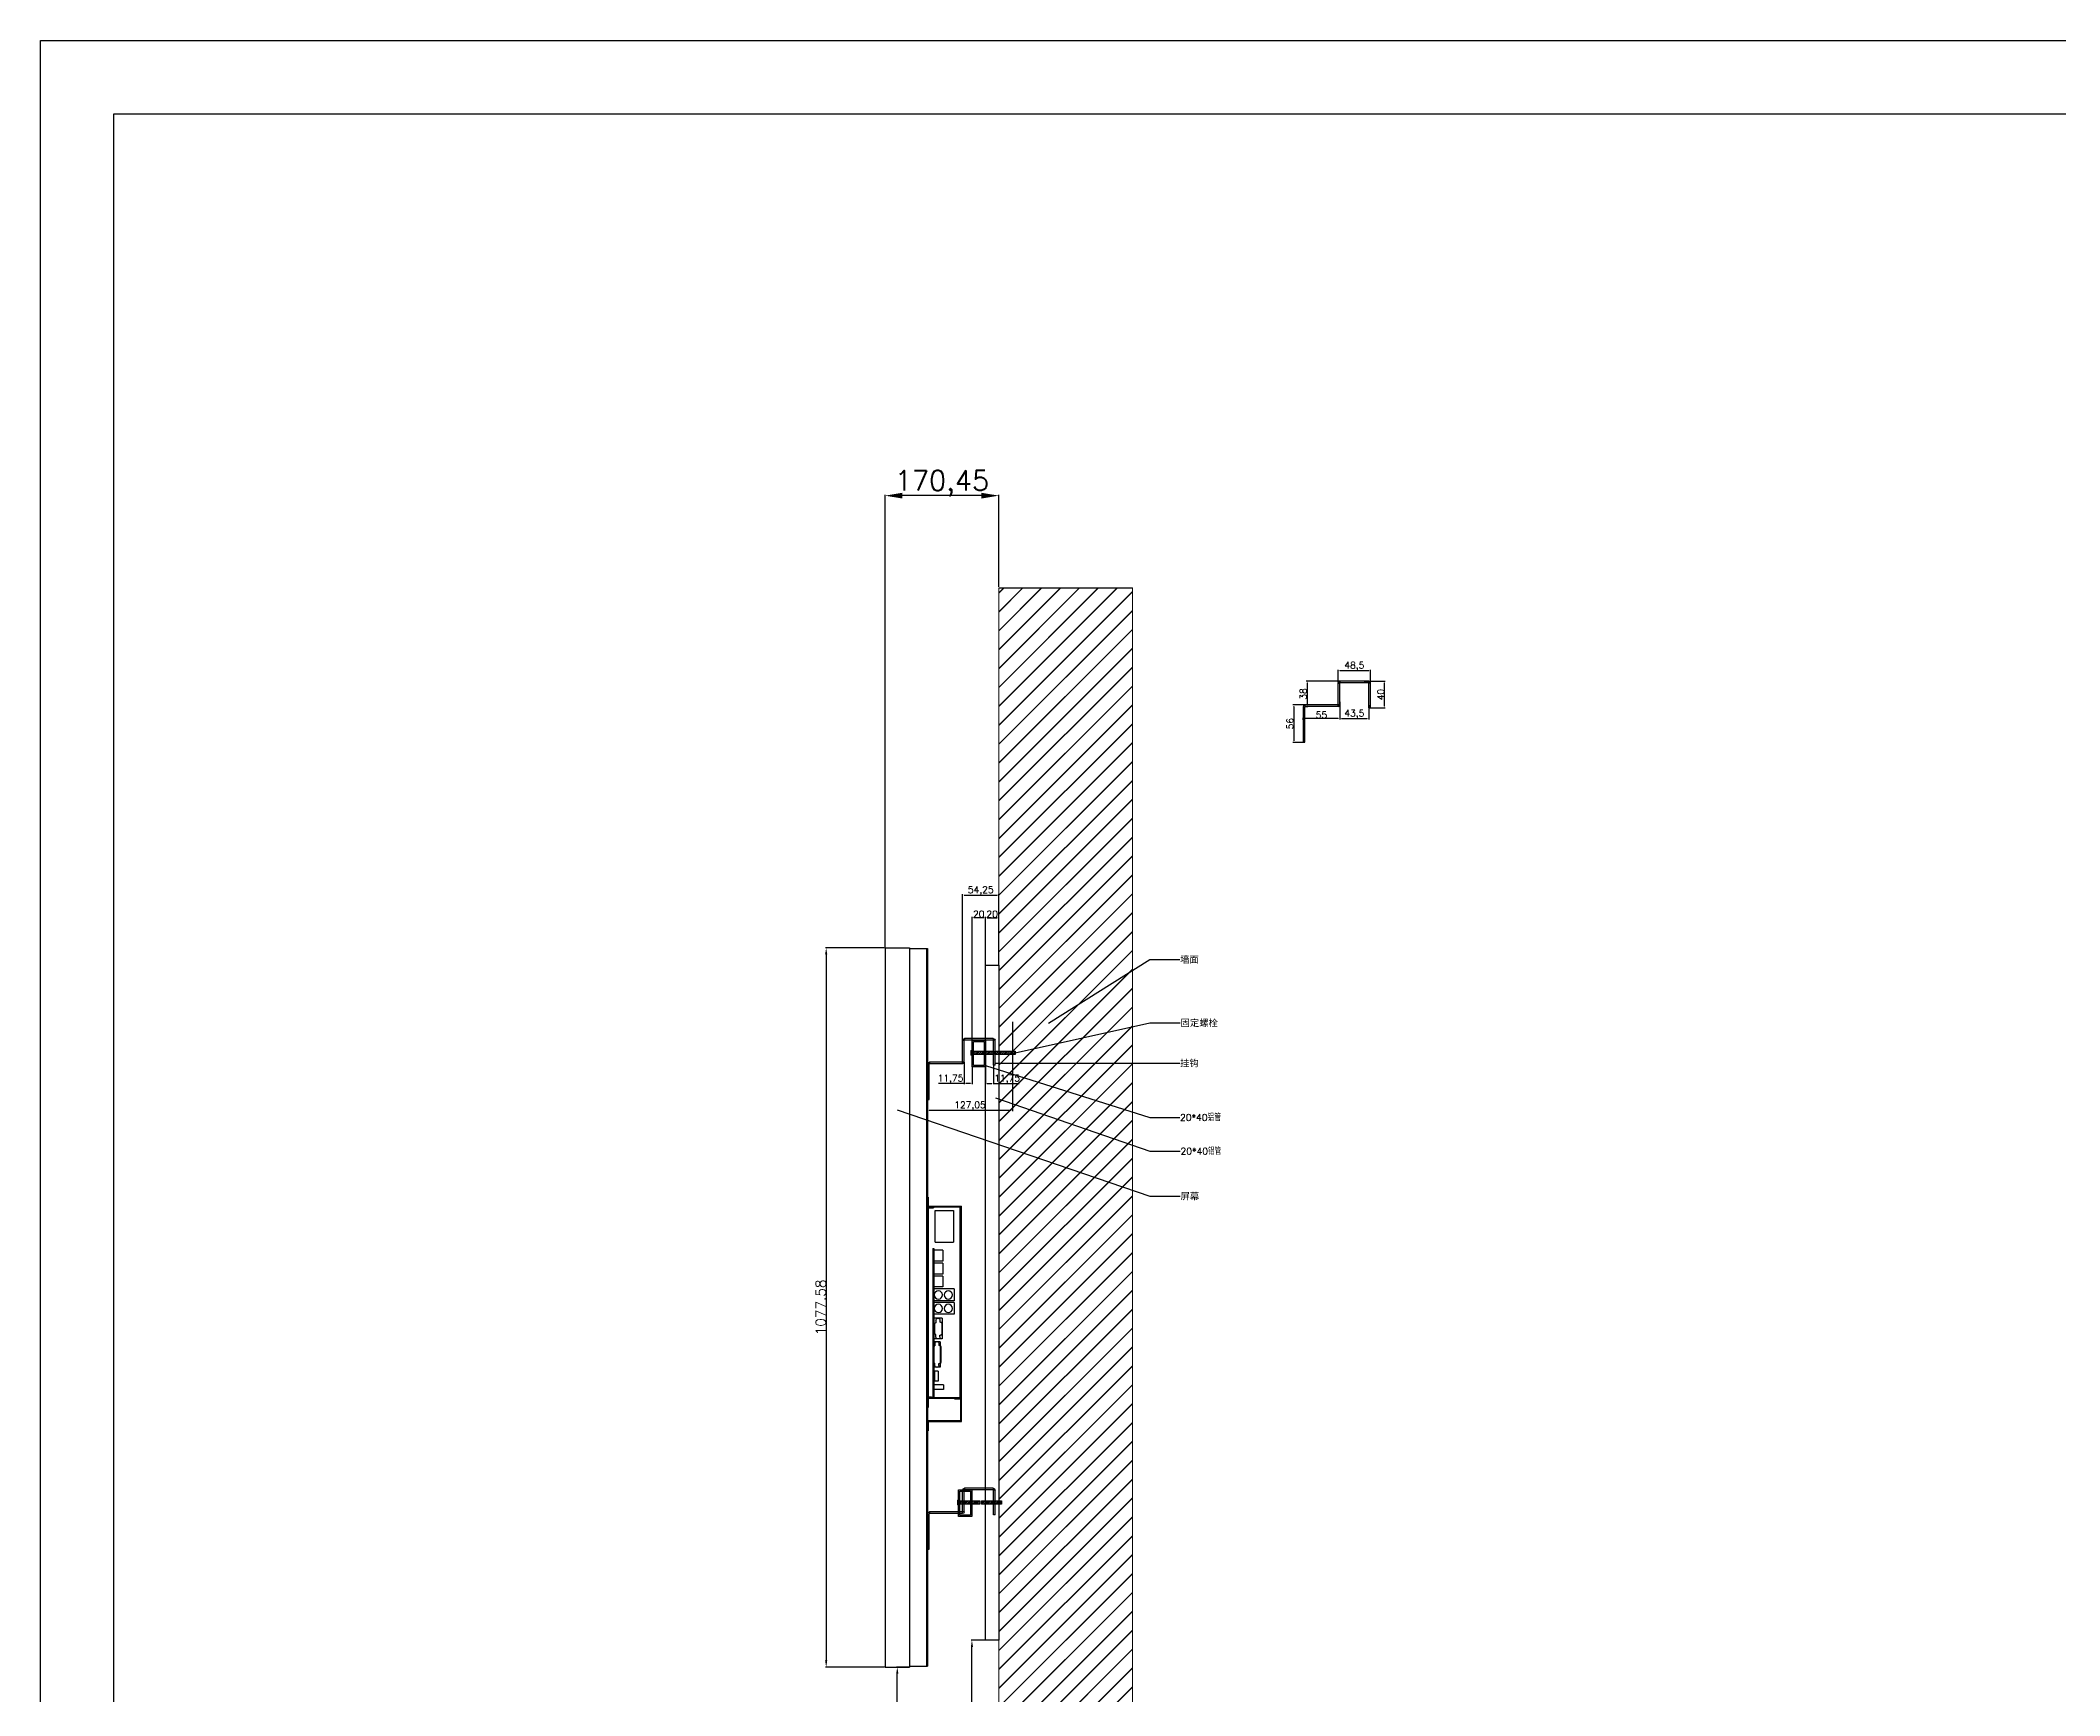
# Model space of a CAD drawing. Header units: millimetres. Extents: x 398 to 15426, y 306 to 4583.
# Drawn here: x 9378 to 12402, y 2103 to 4583 of the extents above; entities that cross this region are included whole.
import ezdxf

# ---------------------------------------------------------------- set-up
doc = ezdxf.new("R2010")
doc.units = ezdxf.units.MM
doc.layers.add('02___PRT_ALL_AXES', color=7, linetype='Continuous')
doc.layers.add('图框', color=7, linetype='Continuous')
doc.layers.add('dim（尺寸标注）', color=4, linetype='Continuous', lineweight=13)
doc.layers.add('粗实线', color=7, linetype='Continuous', lineweight=25)
doc.styles.get("Standard").update_dxf_attribs({"font": 'txt', "bigfont": 'gbcbig.shx'})
doc.dimstyles.new('ISO-25', dxfattribs={"dimtxt": 10, "dimasz": 2.5, "dimexe": 1.25, "dimexo": 0.625, "dimtad": 1, "dimtxsty": 'Standard', "dimcen": 2.5, "dimadec": 0, "dimazin": 0, "dimtfac": 1, "dimtmove": 0, "dimatfit": 3, "dimfxl": 1, "dimarcsym": 0})
doc.dimstyles.new('副本 ISO-25', dxfattribs={"dimtxt": 15, "dimasz": 10, "dimexe": 1.25, "dimexo": 0.625, "dimtad": 1, "dimdsep": 46, "dimtxsty": 'Standard', "dimcen": 2.5, "dimclrd": 4, "dimclre": 4, "dimclrt": 4, "dimadec": 0, "dimazin": 0, "dimtfac": 1, "dimtmove": 0, "dimatfit": 3, "dimfxl": 1, "dimarcsym": 0})

# ---------------------------------------------------------------- blocks, each defined once
blk = doc.blocks.new('TK')
at = {"layer": '图框'}
blk.add_lwpolyline([(7176.7, -904.8), (1128.7, -904.8), (1128.7, 3372), (7176.7, 3372), (7176.7, -904.8)], dxfattribs=at)
blk.add_lwpolyline([(7067, -795), (1238.5, -795), (1238.5, 3262.2), (7067, 3262.2)], close=True, dxfattribs=at)
blk = doc.blocks.new('*D246')
at = {"layer": 'Defpoints', "color": 0}
for p in [(10642.8, 3900.8), (10813.2, 3763.3), (10642.8, 3223.7)]:
    blk.add_point(p, dxfattribs=at)
at = {"layer": 'dim（尺寸标注）', "color": 0, "lineweight": -2}
for p, q in [((10642.8, 3224.4), (10642.8, 3902)), ((10813.2, 3764), (10813.2, 3902)), ((10787.2, 3900.8), (10668.8, 3900.8))]:
    blk.add_line(p, q, dxfattribs=at)
at = {"layer": 'dim（尺寸标注）', "color": 0}
for points in [[(10668.8, 3905.1), (10668.8, 3896.5), (10642.8, 3900.8)], [(10787.2, 3905.1), (10787.2, 3896.5), (10813.2, 3900.8)]]:
    blk.add_solid(points, dxfattribs=at)
at = {"layer": 'dim（尺寸标注）', "color": 0, "lineweight": 13, "insert": (10728, 3918.9), "char_height": 30, "attachment_point": 5}
blk.add_mtext('170,45', dxfattribs=at)
blk = doc.blocks.new('hgdhgfdgdhgf')
at = {"color": 3, "linetype": 'Continuous'}
for p, q in [((-21740.9, 10464.5), (-21697.8, 10464.5)), ((-21740.9, 10464.5), (-21740.9, 10462)), ((-21697.8, 10464.5), (-21697.8, 10462)), ((-21743.6, 10461.8), (-21741.1, 10461.8)), ((-21743.6, 10424.5), (-21743.6, 10461.8)), ((-21741.1, 10424.5), (-21741.1, 10461.8)), ((-21740.9, 10462), (-21697.8, 10462)), ((-21695.1, 10461.8), (-21697.6, 10461.8)), ((-21697.6, 10429.2), (-21697.6, 10461.8)), ((-21695.1, 10429.2), (-21695.1, 10461.8)), ((-21743.6, 10424.5), (-21741.1, 10424.5)), ((-21697.6, 10429.2), (-21695.1, 10429.2)), ((-21694.9, 10429), (-21645.3, 10429)), ((-21694.9, 10426.5), (-21694.9, 10429)), ((-21694.9, 10426.5), (-21645.3, 10426.5)), ((-21645.3, 10429), (-21645.3, 10426.5)), ((-21642.6, 10426.3), (-21645.1, 10426.3)), ((-21645.1, 10373), (-21645.1, 10426.3))]:
    blk.add_line(p, q, dxfattribs=at)
for centre, radius, start, end in [((-21740.9, 10461.8), 2.7, 90, 180), ((-21697.8, 10461.8), 2.7, 0, 90), ((-21740.9, 10461.8), 0.2, 90, 180), ((-21697.8, 10461.8), 0.2, 0, 90), ((-21694.9, 10429.2), 2.7, 180, 270), ((-21694.9, 10429.2), 0.2, 180, 270), ((-21645.3, 10426.3), 2.7, 0, 90), ((-21645.3, 10426.3), 0.2, 0, 90)]:
    blk.add_arc(centre, radius, start, end, dxfattribs=at)
at = {"layer": '02___PRT_ALL_AXES', "color": 3, "linetype": 'Continuous'}
blk.add_line((-21642.6, 10373), (-21645.1, 10373), dxfattribs=at)
at = {"layer": '粗实线', "color": 3}
blk.add_line((-21642.6, 10426.3), (-21642.6, 10373), dxfattribs=at)
blk = doc.blocks.new('hgfdhhgh')
at = {"layer": '粗实线'}
for p in [(87.4, 302.1), (87.4, -371.6)]:
    blk.add_blockref('hgdhgfdgdhgf', p, dxfattribs=at)
blk = doc.blocks.new('gfsdgfgfsgg')
at = {"layer": '粗实线', "color": 1}
for p, q in [((-8243.3, 7890.3), (-8243.3, 7930.3)), ((-8243.3, 7930.3), (-8223.3, 7930.3)), ((-8241.3, 7892.3), (-8241.3, 7928.3)), ((-8241.3, 7928.3), (-8225.3, 7928.3)), ((-8225.3, 7928.3), (-8225.3, 7892.3)), ((-8223.3, 7930.3), (-8223.3, 7890.3)), ((-8223.3, 7890.3), (-8243.3, 7890.3)), ((-8225.3, 7892.3), (-8241.3, 7892.3))]:
    blk.add_line(p, q, dxfattribs=at)
blk = doc.blocks.new('*D247')
at = {"color": 0, "lineweight": -2}
for p, q in [((10759, 3085.7), (10759, 3303.8)), ((10761.5, 3302.6), (10810.7, 3302.6)), ((10813.2, 3198.1), (10813.2, 3303.8))]:
    blk.add_line(p, q, dxfattribs=at)
at = {"color": 0}
for points in [[(10761.5, 3303), (10761.5, 3302.2), (10759, 3302.6)], [(10810.7, 3303), (10810.7, 3302.2), (10813.2, 3302.6)]]:
    blk.add_solid(points, dxfattribs=at)
at = {"layer": 'Defpoints', "color": 0}
for p in [(10813.2, 3302.6), (10813.2, 3197.5), (10759, 3085)]:
    blk.add_point(p, dxfattribs=at)
at = {"color": 0, "insert": (10786.1, 3309), "char_height": 10, "attachment_point": 5}
blk.add_mtext('54,25', dxfattribs=at)
blk = doc.blocks.new('LL')
h = blk.add_hatch()
h.set_pattern_fill('JIS_LC_20A', color=256, scale=0.1, style=0)
h.paths.add_polyline_path([(2311.8, 2364.2), (2311.8, 2359.2), (2327.8, 2359.2), (2327.8, 2364.2)])
h.paths.add_polyline_path([(2329.8, 2364.2), (2329.8, 2359.2), (2341.6, 2359.2), (2341.6, 2364.2)])
h.paths.add_polyline_path([(2374.2, 2359.2), (2374.2, 2364.2), (2344.1, 2364.2), (2344.1, 2359.2)])
for p, q in [((2308.1, 2365.2), (2309.8, 2365.2)), ((2308.1, 2365.2), (2308.1, 2358.2)), ((2308.1, 2363), (2309.8, 2363)), ((2308.1, 2360.3), (2309.8, 2360.3)), ((2309.8, 2365.2), (2309.8, 2358.2)), ((2327.8, 2364.2), (2327.8, 2359.2)), ((2329.8, 2364.2), (2329.8, 2359.2)), ((2341.6, 2364.2), (2341.6, 2359.2)), ((2344.1, 2364.2), (2344.1, 2359.2)), ((2374.2, 2364.2), (2374.2, 2359.2)), ((2309.8, 2358.2), (2308.1, 2358.2))]:
    blk.add_line(p, q)
for points in [[(2311.8, 2364.2), (2327.8, 2364.2)], [(2311.8, 2359.2), (2311.8, 2364.2)], [(2327.8, 2359.2), (2311.8, 2359.2)], [(2329.8, 2364.2), (2341.6, 2364.2)], [(2341.6, 2359.2), (2329.8, 2359.2)], [(2344.1, 2364.2), (2374.2, 2364.2)], [(2374.2, 2359.2), (2344.1, 2359.2)]]:
    blk.add_lwpolyline(points)
blk = doc.blocks.new('*D248')
at = {"color": 0, "lineweight": -2}
for p, q in [((10761.5, 3051.8), (10761.5, 3019.1)), ((10773.2, 3044.6), (10773.2, 3019.1)), ((10761.5, 3020.4), (10722.7, 3020.4)), ((10770.7, 3020.4), (10764, 3020.4))]:
    blk.add_line(p, q, dxfattribs=at)
at = {"color": 0}
for points in [[(10764, 3020.8), (10764, 3020), (10761.5, 3020.4)], [(10770.7, 3020.8), (10770.7, 3020), (10773.2, 3020.4)]]:
    blk.add_solid(points, dxfattribs=at)
at = {"layer": 'Defpoints', "color": 0}
for p in [(10761.5, 3052.4), (10773.2, 3045.2), (10761.5, 3020.4)]:
    blk.add_point(p, dxfattribs=at)
at = {"color": 0, "insert": (10740.9, 3026.9), "char_height": 10, "attachment_point": 5}
blk.add_mtext('11,75', dxfattribs=at)
blk = doc.blocks.new('*D251')
at = {"color": 0, "lineweight": -2}
for p, q in [((10833.5, 3112.4), (10833.5, 2979)), ((10706.5, 3024.4), (10706.5, 2979)), ((10709, 2980.3), (10831, 2980.3))]:
    blk.add_line(p, q, dxfattribs=at)
at = {"color": 0}
for points in [[(10709, 2980.7), (10709, 2979.9), (10706.5, 2980.3)], [(10831, 2980.7), (10831, 2979.9), (10833.5, 2980.3)]]:
    blk.add_solid(points, dxfattribs=at)
at = {"layer": 'Defpoints', "color": 0}
for p in [(10833.5, 3113), (10706.5, 3025.1), (10833.5, 2980.3)]:
    blk.add_point(p, dxfattribs=at)
at = {"color": 0, "insert": (10770, 2986.7), "char_height": 10, "attachment_point": 5}
blk.add_mtext('127,05', dxfattribs=at)
blk = doc.blocks.new('*D249')
at = {"color": 0, "lineweight": -2}
for p, q in [((10793.2, 3044.6), (10793.2, 3019.1)), ((10805, 3047.1), (10805, 3019.1)), ((10795.7, 3020.4), (10802.5, 3020.4)), ((10805, 3020.4), (10843.7, 3020.4))]:
    blk.add_line(p, q, dxfattribs=at)
at = {"color": 0}
for points in [[(10795.7, 3020.8), (10795.7, 3020), (10793.2, 3020.4)], [(10802.5, 3020.8), (10802.5, 3020), (10805, 3020.4)]]:
    blk.add_solid(points, dxfattribs=at)
at = {"layer": 'Defpoints', "color": 0}
for p in [(10793.2, 3045.2), (10805, 3047.7), (10805, 3020.4)]:
    blk.add_point(p, dxfattribs=at)
at = {"color": 0, "insert": (10825.6, 3026.9), "char_height": 10, "attachment_point": 5}
blk.add_mtext('11,75', dxfattribs=at)
blk = doc.blocks.new('GG')
at = {"color": 3, "linetype": 'Continuous'}
for p, q in [((2878.3, 2376.6), (2880.8, 2376.6)), ((2878.3, 2344), (2878.3, 2376.6)), ((2880.8, 2344), (2880.8, 2376.6)), ((2924.1, 2379.3), (2881, 2379.3)), ((2881, 2379.3), (2881, 2376.8)), ((2924.1, 2376.8), (2881, 2376.8)), ((2924.1, 2379.3), (2924.1, 2376.8)), ((2926.8, 2376.6), (2924.3, 2376.6)), ((2924.3, 2339.3), (2924.3, 2376.6)), ((2926.8, 2339.3), (2926.8, 2376.6)), ((2825.8, 2341.1), (2828.3, 2341.1)), ((2828.3, 2287.8), (2828.3, 2341.1)), ((2878.1, 2343.8), (2828.5, 2343.8)), ((2828.5, 2343.8), (2828.5, 2341.3)), ((2878.1, 2341.3), (2828.5, 2341.3)), ((2878.1, 2341.3), (2878.1, 2343.8)), ((2880.8, 2344), (2878.3, 2344)), ((2926.8, 2339.3), (2924.3, 2339.3))]:
    blk.add_line(p, q, dxfattribs=at)
for centre, radius, start, end in [((2881, 2376.6), 2.7, 90, 180), ((2881, 2376.6), 0.2, 90, 180), ((2924.1, 2376.6), 2.7, 0, 90), ((2924.1, 2376.6), 0.2, 0, 90), ((2828.5, 2341.1), 2.7, 90, 180), ((2828.5, 2341.1), 0.2, 90, 180), ((2878.1, 2344), 2.7, 270, 0), ((2878.1, 2344), 0.2, 270, 0)]:
    blk.add_arc(centre, radius, start, end, dxfattribs=at)
at = {"layer": '02___PRT_ALL_AXES', "color": 3, "linetype": 'Continuous'}
blk.add_line((2825.8, 2287.8), (2828.3, 2287.8), dxfattribs=at)
at = {"layer": '粗实线', "color": 3}
blk.add_line((2825.8, 2341.1), (2825.8, 2287.8), dxfattribs=at)
blk = doc.blocks.new('*D250')
at = {"color": 0, "lineweight": -2}
for p, q in [((11360.2, 3622.8), (11392, 3622.8)), ((11390.7, 3585.3), (11390.7, 3620.3)), ((11368.6, 3582.8), (11392, 3582.8))]:
    blk.add_line(p, q, dxfattribs=at)
at = {"color": 0}
for points in [[(11390.3, 3620.3), (11391.1, 3620.3), (11390.7, 3622.8)], [(11390.3, 3585.3), (11391.1, 3585.3), (11390.7, 3582.8)]]:
    blk.add_solid(points, dxfattribs=at)
at = {"layer": 'Defpoints', "color": 0}
for p in [(11359.6, 3622.8), (11390.7, 3622.8), (11367.9, 3582.8)]:
    blk.add_point(p, dxfattribs=at)
at = {"color": 0, "insert": (11385.1, 3602.8), "char_height": 10, "attachment_point": 5, "rotation": 90}
blk.add_mtext('40', dxfattribs=at)
blk = doc.blocks.new('*D252')
at = {"color": 0, "lineweight": -2}
for p, q in [((11321.4, 3620.7), (11321.4, 3640.1)), ((11323.9, 3638.9), (11367.4, 3638.9)), ((11369.9, 3620.7), (11369.9, 3640.1))]:
    blk.add_line(p, q, dxfattribs=at)
at = {"color": 0}
for points in [[(11323.9, 3639.3), (11323.9, 3638.4), (11321.4, 3638.9)], [(11367.4, 3639.3), (11367.4, 3638.4), (11369.9, 3638.9)]]:
    blk.add_solid(points, dxfattribs=at)
at = {"layer": 'Defpoints', "color": 0}
for p in [(11369.9, 3638.9), (11321.4, 3620.1), (11369.9, 3620.1)]:
    blk.add_point(p, dxfattribs=at)
at = {"color": 0, "insert": (11345.7, 3645.3), "char_height": 10, "attachment_point": 5}
blk.add_mtext('48,5', dxfattribs=at)
blk = doc.blocks.new('*D253')
at = {"color": 0, "lineweight": -2}
for p, q in [((11323.9, 3586.8), (11323.9, 3565.7)), ((11367.4, 3586.8), (11367.4, 3565.7)), ((11326.4, 3566.9), (11364.9, 3566.9))]:
    blk.add_line(p, q, dxfattribs=at)
at = {"color": 0}
for points in [[(11326.4, 3567.4), (11326.4, 3566.5), (11323.9, 3566.9)], [(11364.9, 3567.4), (11364.9, 3566.5), (11367.4, 3566.9)]]:
    blk.add_solid(points, dxfattribs=at)
at = {"layer": 'Defpoints', "color": 0}
for p in [(11323.9, 3587.5), (11367.4, 3587.5), (11367.4, 3566.9)]:
    blk.add_point(p, dxfattribs=at)
at = {"color": 0, "insert": (11345.7, 3573.4), "char_height": 10, "attachment_point": 5}
blk.add_mtext('43,5', dxfattribs=at)
blk = doc.blocks.new('*D254')
at = {"color": 0, "lineweight": -2}
for p, q in [((11323.9, 3591.9), (11323.9, 3565.5)), ((11268.9, 3565.2), (11268.9, 3568)), ((11321.4, 3566.8), (11271.4, 3566.8))]:
    blk.add_line(p, q, dxfattribs=at)
at = {"color": 0}
for points in [[(11271.4, 3567.2), (11271.4, 3566.4), (11268.9, 3566.8)], [(11321.4, 3567.2), (11321.4, 3566.4), (11323.9, 3566.8)]]:
    blk.add_solid(points, dxfattribs=at)
at = {"layer": 'Defpoints', "color": 0}
for p in [(11323.9, 3592.6), (11268.9, 3566.8), (11268.9, 3564.6)]:
    blk.add_point(p, dxfattribs=at)
at = {"color": 0, "insert": (11296.4, 3572.4), "char_height": 10, "attachment_point": 5}
blk.add_mtext('55', dxfattribs=at)
blk = doc.blocks.new('*D255')
at = {"color": 0, "lineweight": -2}
for p, q in [((11323.5, 3622.8), (11273.6, 3622.8)), ((11274.9, 3620.3), (11274.9, 3587.3)), ((11272.3, 3584.8), (11276.1, 3584.8))]:
    blk.add_line(p, q, dxfattribs=at)
at = {"color": 0}
for points in [[(11274.4, 3620.3), (11275.3, 3620.3), (11274.9, 3622.8)], [(11274.4, 3587.3), (11275.3, 3587.3), (11274.9, 3584.8)]]:
    blk.add_solid(points, dxfattribs=at)
at = {"layer": 'Defpoints', "color": 0}
for p in [(11324.1, 3622.8), (11271.6, 3584.8), (11274.9, 3584.8)]:
    blk.add_point(p, dxfattribs=at)
at = {"color": 0, "insert": (11269.2, 3603.8), "char_height": 10, "attachment_point": 5, "rotation": 90}
blk.add_mtext('38', dxfattribs=at)
blk = doc.blocks.new('*D256')
at = {"color": 0, "lineweight": -2}
for p, q in [((11273.3, 3587.3), (11253.6, 3587.3)), ((11254.8, 3584.8), (11254.8, 3533.8)), ((11268.3, 3531.3), (11253.6, 3531.3))]:
    blk.add_line(p, q, dxfattribs=at)
at = {"color": 0}
for points in [[(11254.4, 3584.8), (11255.2, 3584.8), (11254.8, 3587.3)], [(11254.4, 3533.8), (11255.2, 3533.8), (11254.8, 3531.3)]]:
    blk.add_solid(points, dxfattribs=at)
at = {"layer": 'Defpoints', "color": 0}
for p in [(11273.9, 3587.3), (11254.8, 3531.3), (11268.9, 3531.3)]:
    blk.add_point(p, dxfattribs=at)
at = {"color": 0, "insert": (11249.2, 3559.3), "char_height": 10, "attachment_point": 5, "rotation": 90}
blk.add_mtext('56', dxfattribs=at)
blk = doc.blocks.new('*D257')
at = {"color": 0, "lineweight": -2}
for p, q in [((10793.2, 3198.1), (10793.2, 3269.7)), ((10795.7, 3268.5), (10810.7, 3268.5)), ((10813.2, 3198.1), (10813.2, 3269.7))]:
    blk.add_line(p, q, dxfattribs=at)
at = {"color": 0}
for points in [[(10795.7, 3268.9), (10795.7, 3268.1), (10793.2, 3268.5)], [(10810.7, 3268.9), (10810.7, 3268.1), (10813.2, 3268.5)]]:
    blk.add_solid(points, dxfattribs=at)
at = {"layer": 'Defpoints', "color": 0}
for p in [(10813.2, 3268.5), (10793.2, 3197.5), (10813.2, 3197.5)]:
    blk.add_point(p, dxfattribs=at)
at = {"color": 0, "insert": (10803.2, 3274.1), "char_height": 10, "attachment_point": 5}
blk.add_mtext('20', dxfattribs=at)
blk = doc.blocks.new('hgfdhgfdhgfd')
at = {"color": 7, "linetype": 'Continuous'}
for p, q in [((-22082.7, 10156.8), (-22082.7, 10106.8)), ((-22082.7, 10156.8), (-21760.2, 10156.8)), ((-22081.7, 10155.8), (-22081.7, 10105.8)), ((-22081.7, 10155.8), (-22049.2, 10155.8)), ((-22049.2, 10155.8), (-22049.2, 10146.8)), ((-22049.2, 10146.8), (-22048.2, 10146.8)), ((-22048.2, 10156.8), (-22048.2, 10105.8)), ((-22047.2, 10155.8), (-22047.2, 10106.8)), ((-22047.2, 10155.8), (-21761.2, 10155.8)), ((-22046.7, 10105.8), (-22046.7, 10155.8)), ((-22046.7, 10154.8), (-21761.7, 10154.8)), ((-21766.7, 10144.8), (-21814.2, 10144.8)), ((-21814.2, 10117.3), (-21814.2, 10144.8)), ((-21766.7, 10117.3), (-21766.7, 10144.8)), ((-21761.7, 10155.8), (-21761.7, 10105.8)), ((-21761.2, 10155.8), (-21761.2, 10106.8)), ((-21760.2, 10105.8), (-21760.2, 10156.8)), ((-22096.7, 10106.8), (-22096.7, 10105.8)), ((-22096.7, 10106.8), (-22082.7, 10106.8)), ((-22061.7, 10105.8), (-22061.7, 10106.8)), ((-21746.7, 10106.8), (-22061.7, 10106.8)), ((-22045.7, 10111.8), (-22046.7, 10111.8)), ((-22045.7, 10106.8), (-22045.7, 10111.8)), ((-21814.2, 10117.3), (-21766.7, 10117.3)), ((-21761.7, 10114.8), (-21762.7, 10114.8)), ((-21762.7, 10106.8), (-21762.7, 10114.8)), ((-21746.7, 10105.8), (-21746.7, 10106.8)), ((-22450.5, 10042.1), (-22450.5, 10078.8)), ((-21373, 10078.8), (-22450.5, 10078.8)), ((-21373, 10042.1), (-21373, 10078.8)), ((-21373, 10042.1), (-22450.5, 10042.1))]:
    blk.add_line(p, q, dxfattribs=at)
at = {"color": 1, "linetype": 'Continuous'}
for p, q in [((-21922.1, 10145.8), (-21922.1, 10115.3)), ((-21904.4, 10145.8), (-21922.1, 10145.8)), ((-21904.4, 10145.8), (-21904.4, 10115.3)), ((-21901.9, 10145.8), (-21901.9, 10115.3)), ((-21884.2, 10145.8), (-21901.9, 10145.8)), ((-21884.2, 10145.8), (-21884.2, 10115.3)), ((-22045.7, 10113.8), (-22045.7, 10115.3)), ((-21823.7, 10115.3), (-22045.7, 10115.3)), ((-21823.7, 10113.8), (-22045.7, 10113.8)), ((-22034.6, 10129.8), (-22034.6, 10115.3)), ((-22027.6, 10129.8), (-22034.6, 10129.8)), ((-22027.6, 10129.8), (-22027.6, 10115.3)), ((-22022.1, 10121.8), (-22022.1, 10116.3)), ((-22007.1, 10121.8), (-22022.1, 10121.8)), ((-22007.1, 10116.3), (-22022.1, 10116.3)), ((-22007.1, 10121.8), (-22007.1, 10116.3)), ((-22001.1, 10124.8), (-22001.1, 10115.3)), ((-21963.6, 10124.8), (-22001.1, 10124.8)), ((-21998.6, 10122.8), (-21995.9, 10122.8)), ((-21998.6, 10116.8), (-21995.4, 10116.8)), ((-21995.9, 10122.8), (-21996, 10123.9)), ((-21995.4, 10115.5), (-21995.4, 10116.8)), ((-21970.3, 10125.5), (-21994.5, 10125.5)), ((-21970.4, 10114.5), (-21994.4, 10114.5)), ((-21969.4, 10115.5), (-21969.4, 10116.8)), ((-21966.1, 10116.8), (-21969.4, 10116.8)), ((-21968.8, 10123.9), (-21968.9, 10122.8)), ((-21966.1, 10122.8), (-21968.9, 10122.8)), ((-21963.6, 10124.8), (-21963.6, 10115.3)), ((-21959.1, 10127.8), (-21959.1, 10115.3)), ((-21928.1, 10127.8), (-21959.1, 10127.8)), ((-21956.1, 10124.3), (-21953.4, 10124.3)), ((-21956.1, 10118.3), (-21952.2, 10118.3)), ((-21953.4, 10124.3), (-21953.5, 10125.4)), ((-21952.2, 10118.3), (-21952.1, 10117)), ((-21935.3, 10127), (-21952, 10127)), ((-21936.2, 10116), (-21951.1, 10116)), ((-21935.1, 10118.3), (-21935.2, 10117)), ((-21931.1, 10118.3), (-21935.1, 10118.3)), ((-21933.8, 10125.4), (-21933.9, 10124.3)), ((-21931.1, 10124.3), (-21933.9, 10124.3)), ((-21928.1, 10127.8), (-21928.1, 10115.3)), ((-21881.2, 10128.8), (-21881.2, 10115.3)), ((-21865, 10128.8), (-21881.2, 10128.8)), ((-21865, 10128.8), (-21865, 10115.3)), ((-21845.6, 10128.8), (-21861.8, 10128.8)), ((-21861.8, 10128.8), (-21861.8, 10115.3)), ((-21845.6, 10128.8), (-21845.6, 10115.3)), ((-21826.2, 10128.8), (-21842.4, 10128.8)), ((-21842.4, 10128.8), (-21842.4, 10115.3)), ((-21826.2, 10128.8), (-21826.2, 10115.3)), ((-21823.7, 10113.8), (-21823.7, 10115.3))]:
    blk.add_line(p, q, dxfattribs=at)
at = {"color": 3, "linetype": 'Continuous'}
for p, q in [((-22449.2, 10078.8), (-22449.2, 10105.8)), ((-21374.3, 10105.8), (-22449.2, 10105.8)), ((-21374.3, 10104.4), (-22449.2, 10104.4)), ((-21374.3, 10078.8), (-21374.3, 10105.8))]:
    blk.add_line(p, q, dxfattribs=at)
at = {"color": 1, "linetype": 'Continuous'}
for centre in [(-21913.3, 10136.9), (-21893.1, 10136.9), (-21913.3, 10122), (-21893.1, 10122)]:
    blk.add_circle(centre, 6.2, dxfattribs=at)
for centre, radius, start, end in [((-21998.6, 10119.8), 3, 90, 270), ((-21994.5, 10124), 1.5, 90, 185.1944), ((-21994.4, 10115.5), 1, 180, 270), ((-21970.4, 10115.5), 1, 270, 0), ((-21970.3, 10124), 1.5, 354.8056, 90), ((-21966.1, 10119.8), 3, 270, 90), ((-21956.1, 10121.3), 3, 90, 270), ((-21952, 10125.5), 1.5, 90, 185.1944), ((-21951.1, 10117), 1, 184.0327, 270), ((-21936.2, 10117), 1, 270, 355.9673), ((-21935.3, 10125.5), 1.5, 354.8056, 90), ((-21931.1, 10121.3), 3, 270, 90)]:
    blk.add_arc(centre, radius, start, end, dxfattribs=at)
at = {"layer": '02___PRT_ALL_AXES', "color": 7, "linetype": 'Continuous'}
for p, q in [((-22082.7, 10106.8), (-22082.7, 10156.8)), ((-22096.7, 10105.8), (-22096.7, 10106.8)), ((-22082.7, 10106.8), (-22096.7, 10106.8)), ((-21746.7, 10106.8), (-21760.2, 10106.8)), ((-21746.7, 10105.8), (-21746.7, 10106.8))]:
    blk.add_line(p, q, dxfattribs=at)
blk = doc.blocks.new('*D258')
at = {"color": 4, "lineweight": -2}
for p, q in [((10642.2, 3223.7), (10553.4, 3223.7)), ((10554.7, 3213.7), (10554.7, 2156.1)), ((10642.2, 2146.1), (10553.4, 2146.1))]:
    blk.add_line(p, q, dxfattribs=at)
at = {"color": 4}
for points in [[(10553, 3213.7), (10556.3, 3213.7), (10554.7, 3223.7)], [(10553, 2156.1), (10556.3, 2156.1), (10554.7, 2146.1)]]:
    blk.add_solid(points, dxfattribs=at)
at = {"layer": 'Defpoints', "color": 0}
for p in [(10642.8, 3223.7), (10554.7, 2146.1), (10642.8, 2146.1)]:
    blk.add_point(p, dxfattribs=at)
at = {"color": 4, "insert": (10546.5, 2684.9), "char_height": 15, "attachment_point": 5, "rotation": 90}
blk.add_mtext('1077.58', dxfattribs=at)
blk = doc.blocks.new('*D259')
at = {"color": 4, "lineweight": -2}
for p, q in [((10678.9, 2146.1), (10659.9, 2146.1)), ((10661.1, 1295.4), (10661.1, 2136.1)), ((10812.6, 1285.4), (10659.9, 1285.4))]:
    blk.add_line(p, q, dxfattribs=at)
at = {"color": 4}
for points in [[(10659.5, 2136.1), (10662.8, 2136.1), (10661.1, 2146.1)], [(10659.5, 1295.4), (10662.8, 1295.4), (10661.1, 1285.4)]]:
    blk.add_solid(points, dxfattribs=at)
at = {"layer": 'Defpoints', "color": 0}
for p in [(10661.1, 2146.1), (10679.5, 2146.1), (10813.2, 1285.4)]:
    blk.add_point(p, dxfattribs=at)
at = {"color": 4, "insert": (10653, 1715.8), "char_height": 15, "attachment_point": 5, "rotation": 90}
blk.add_mtext('860.79', dxfattribs=at)
blk = doc.blocks.new('*D260')
at = {"color": 4, "lineweight": -2}
for p, q in [((10792.6, 2186.3), (10771.7, 2186.3)), ((10772.9, 1295.4), (10772.9, 2176.3)), ((10812.6, 1285.4), (10771.7, 1285.4))]:
    blk.add_line(p, q, dxfattribs=at)
at = {"color": 4}
for points in [[(10771.3, 2176.3), (10774.6, 2176.3), (10772.9, 2186.3)], [(10771.3, 1295.4), (10774.6, 1295.4), (10772.9, 1285.4)]]:
    blk.add_solid(points, dxfattribs=at)
at = {"layer": 'Defpoints', "color": 0}
for p in [(10772.9, 2186.3), (10793.2, 2186.3), (10813.2, 1285.4)]:
    blk.add_point(p, dxfattribs=at)
at = {"color": 4, "insert": (10764.8, 1735.8), "char_height": 15, "attachment_point": 5, "rotation": 90}
blk.add_mtext('900.99', dxfattribs=at)
blk = doc.blocks.new('*D261')
at = {"color": 0, "lineweight": -2}
for p, q in [((10773.2, 3085.9), (10773.2, 3269.7)), ((10790.7, 3268.5), (10775.7, 3268.5)), ((10793.2, 3269.1), (10793.2, 3269.7))]:
    blk.add_line(p, q, dxfattribs=at)
at = {"color": 0}
for points in [[(10775.7, 3268.9), (10775.7, 3268.1), (10773.2, 3268.5)], [(10790.7, 3268.9), (10790.7, 3268.1), (10793.2, 3268.5)]]:
    blk.add_solid(points, dxfattribs=at)
at = {"layer": 'Defpoints', "color": 0}
for p in [(10773.2, 3268.5), (10793.2, 3268.5), (10773.2, 3085.2)]:
    blk.add_point(p, dxfattribs=at)
at = {"color": 0, "insert": (10783.2, 3274.1), "char_height": 10, "attachment_point": 5}
blk.add_mtext('20', dxfattribs=at)

msp = doc.modelspace()

# ---------------------------------------------------------------- hatches: boundary and pattern name
h = msp.add_hatch()
h.set_pattern_fill('JIS_LC_20', color=256, style=0)
h.set_pattern_definition([(45, (8443.104, 1243.519), (-14.14214, 14.14214), []), (45, (8443.504, 1243.519), (-14.14214, 14.14214), [])])
h.paths.add_polyline_path([(11013.241, 3762.516), (10813.241, 3762.516), (10813.241, 1285.356), (11013.241, 1285.356)])

# ---------------------------------------------------------------- linework, layer by layer
msp.add_line((10813.241, 3762.516), (11013.241, 3762.516))
at = {"color": 2}
for p, q in [((10793.241, 3197.46), (10813.241, 3197.46)), ((10793.241, 2186.343), (10793.241, 3197.46)), ((10813.241, 3197.46), (10813.241, 2186.343)), ((10813.241, 2186.343), (10772.941, 2186.343))]:
    msp.add_line(p, q, dxfattribs=at)
at = {"layer": '粗实线', "lineweight": 13}
for p, q in [((10813.241, 1285.356), (10813.241, 3762.516)), ((11013.241, 1285.356), (11013.241, 3762.516))]:
    msp.add_line(p, q, dxfattribs=at)

# ---------------------------------------------------------------- block references
for name, p in [('TK', (8249.11, 1210.765)), ('GG', (8443.104, 1243.519)), ('LL', (8463.404, 704.729)), ('LL', (8443.104, 31.029))]:
    msp.add_blockref(name, p)
at = {"layer": '粗实线', "xscale": -1, "rotation": 270}
msp.add_blockref('hgfdhgfdhgfd', (600.707, 24596.678), dxfattribs=at)
at = {"layer": '粗实线', "lineweight": 13, "xscale": -1}
msp.add_blockref('hgfdhhgh', (-10848.665, -7678.889), dxfattribs=at)
at = {"layer": '粗实线', "lineweight": 13}
for p in [(19016.527, -4845.098), (18996.227, -5518.798)]:
    msp.add_blockref('gfsdgfgfsgg', p, dxfattribs=at)

# ---------------------------------------------------------------- texts
at = {"color": 4, "char_height": 10, "attachment_point": 1}
for s, insert in [('{\\fSTSong|b0|i0|c134|p2;墙面}', (11084.667, 3210.99)), ('{\\fSimSun|b0|i0|c134|p2;固定螺栓}', (11085.292, 3116.047)), ('{\\fSimSun|b0|i0|c134|p2;挂钩}', (11084.667, 3055.825)), ('20*40铝管', (11084.667, 2974.356)), ('20*40铝管', (11085.292, 2923.767)), ('{\\fSimSun|b0|i0|c134|p2;屏幕}', (11085.292, 2856.424))]:
    msp.add_mtext(s, dxfattribs=dict(at, insert=insert))

# ---------------------------------------------------------------- dimensions: what is measured, and where the dimension line sits
for base, p1, p2, picture, middle in [((11369.929, 3638.861), (11321.429, 3620.069), (11369.929, 3620.069), '*D252', (11345.679, 3645.32)), ((11268.929, 3566.786), (11323.929, 3592.57), (11268.929, 3564.558), '*D254', (11296.429, 3572.411)), ((11367.429, 3566.95), (11323.929, 3587.469), (11367.429, 3587.469), '*D253', (11345.679, 3573.408)), ((10773.241, 3268.473), (10793.241, 3268.473), (10773.241, 3085.236), '*D261', (10783.241, 3274.098)), ((10761.491, 3020.399), (10773.241, 3045.236), (10761.491, 3052.436), '*D248', (10740.866, 3026.857)), ((10804.991, 3020.399), (10793.241, 3045.236), (10804.991, 3047.736), '*D249', (10825.616, 3026.857))]:
    dim = msp.add_linear_dim(base=base, p1=p1, p2=p2, dimstyle='ISO-25')
    dim.commit()
    dim.dimension.update_dxf_attribs({"geometry": picture, "text_midpoint": middle})
dim = msp.add_linear_dim(base=(11274.855, 3584.769), p1=(11324.129, 3622.769), p2=(11271.629, 3584.769), angle=90, dimstyle='ISO-25')
dim.commit()
dim.dimension.update_dxf_attribs({"geometry": '*D255', "text_midpoint": (11274.855, 3603.769), "dimtype": 160})
for base, p1, p2, dimstyle, picture, middle in [((11390.717, 3622.769), (11367.929, 3582.769), (11359.572, 3622.769), 'ISO-25', '*D250', (11385.092, 3602.769)), ((11254.816, 3531.269), (11273.882, 3587.269), (11268.929, 3531.269), 'ISO-25', '*D256', (11249.191, 3559.269)), ((10554.666, 2146.146), (10642.791, 3223.726), (10642.791, 2146.146), '副本 ISO-25', '*D258', (10546.541, 2684.936)), ((10772.941, 2186.343), (10813.241, 1285.356), (10793.241, 2186.343), '副本 ISO-25', '*D260', (10764.816, 1735.849)), ((10661.141, 2146.146), (10813.241, 1285.356), (10679.491, 2146.146), '副本 ISO-25', '*D259', (10653.016, 1715.751))]:
    dim = msp.add_linear_dim(base=base, p1=p1, p2=p2, angle=90, dimstyle=dimstyle)
    dim.commit()
    dim.dimension.update_dxf_attribs({"geometry": picture, "text_midpoint": middle})
at = {"color": 4}
dim = msp.add_linear_dim(base=(10813.241, 3302.583), p1=(10758.991, 3085.036), p2=(10813.241, 3197.46), dimstyle='ISO-25', dxfattribs=at)
dim.commit()
dim.dimension.update_dxf_attribs({"geometry": '*D247', "text_midpoint": (10786.116, 3302.583), "dimtype": 160})
for base, p1, p2, picture, middle in [((10813.241, 3268.473), (10793.241, 3197.46), (10813.241, 3197.46), '*D257', (10803.241, 3268.473)), ((10833.541, 2980.269), (10706.491, 3025.052), (10833.541, 3113.034), '*D251', (10770.016, 2980.269))]:
    dim = msp.add_linear_dim(base=base, p1=p1, p2=p2, dimstyle='ISO-25')
    dim.commit()
    dim.dimension.update_dxf_attribs({"geometry": picture, "text_midpoint": middle, "dimtype": 160})
at = {"layer": 'dim（尺寸标注）', "lineweight": 13}
dim = msp.add_linear_dim(base=(10642.791, 3900.785), p1=(10813.241, 3763.343), p2=(10642.791, 3223.726), dimstyle='ISO-25', override={"dimscale": 1, "dimtxt": 30, "dimasz": 26, "dimcen": 0, "dimfxl": 0.05}, dxfattribs=at)
dim.commit()
dim.dimension.update_dxf_attribs({"geometry": '*D246', "text_midpoint": (10728.016, 3918.91)})

# ---------------------------------------------------------------- leaders
at = {"annotation_type": 0, "has_hookline": 1, "hookline_direction": 0}
for points, text_width in [([(10887.581, 3110.669), (11039.19, 3205.99), (11084.042, 3205.99)], 27.43), ([(10837.623, 3066.386), (11039.19, 3111.047), (11084.667, 3111.047)], 54.749), ([(10793.241, 3047.236), (11039.19, 2969.356), (11084.042, 2969.356)], 74.488), ([(10807.491, 3050.825), (11039.19, 3050.825), (11084.042, 3050.825)], 27.263), ([(10808.028, 2998.593), (11039.19, 2918.767), (11084.667, 2918.767)], 74.488), ([(10660.876, 2981.035), (11039.19, 2851.424), (11084.667, 2851.424)], 27.318)]:
    msp.add_leader(points, dimstyle='ISO-25', override={"dimgap": 0.625, "dimtad": 0}, dxfattribs=dict(at, text_width=text_width))

doc.saveas('drawing.dxf')
